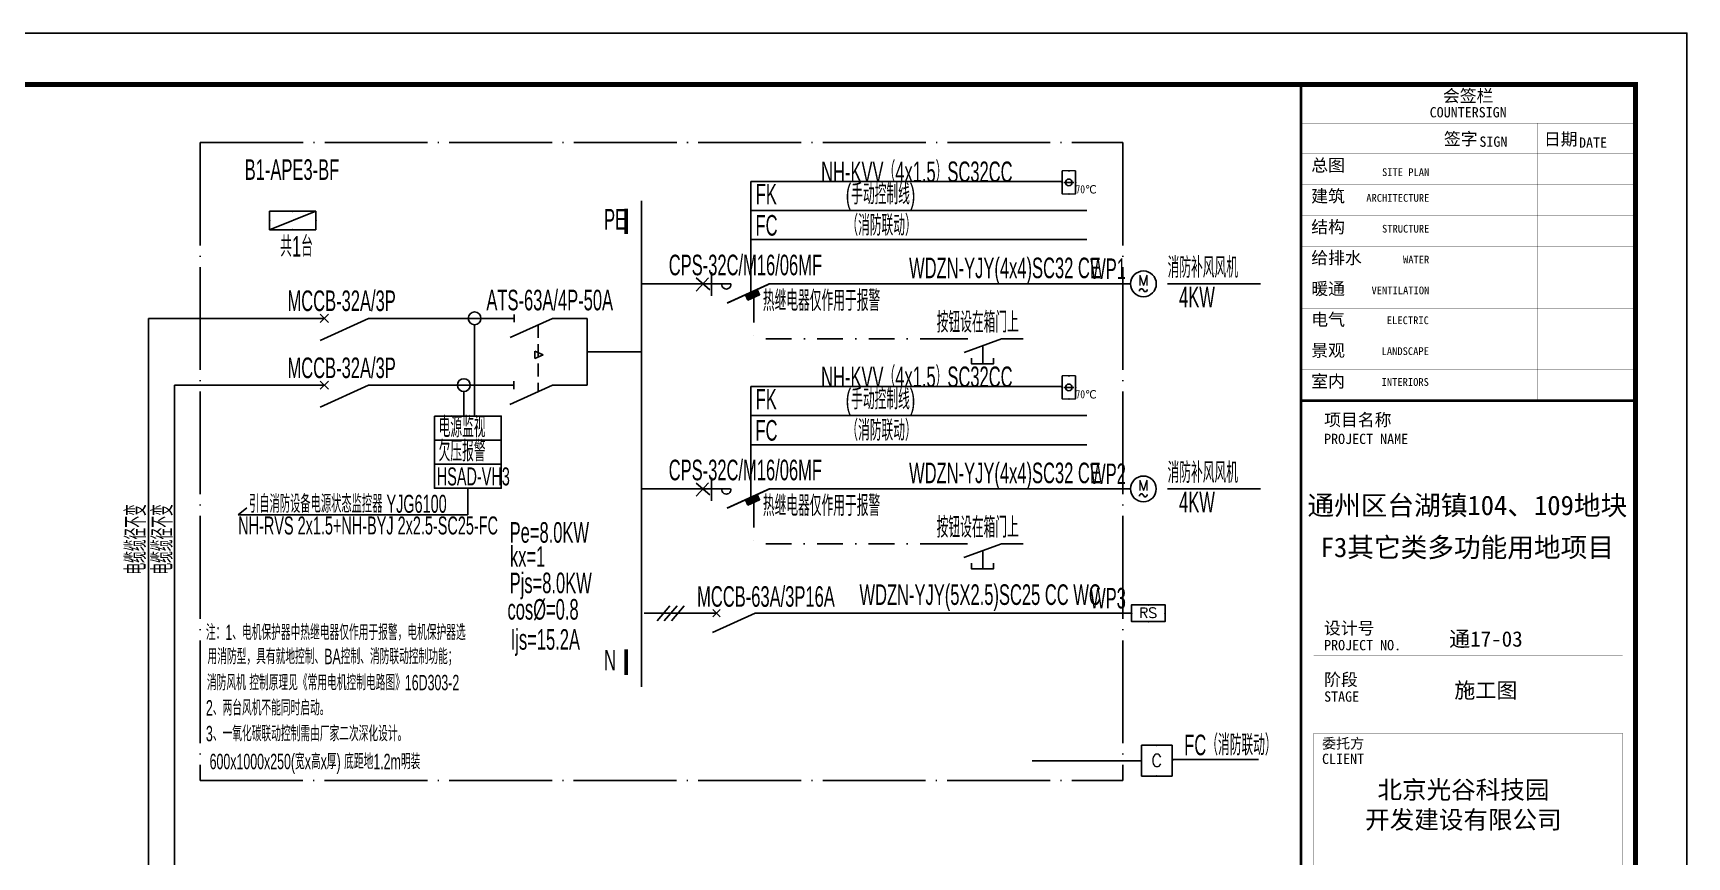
# Model space of a CAD drawing. Extents: x 776418 to 2076422, y -1170708 to 498544.
# Drawn here: x 960393 to 992531, y -379054 to -363032 of the extents above; entities that cross this region are included whole.
import ezdxf
from ezdxf.enums import TextEntityAlignment as Align

# ---------------------------------------------------------------- set-up
doc = ezdxf.new("R2010")
doc.units = 0
doc.header["$LTSCALE"] = 1000
doc.header["$MEASUREMENT"] = 0
for name, pattern in [('CONTINOUS', [0]), ('DASHDOT', [1, 0.5, -0.25, 0, -0.25]), ('DOTE', [2.42, 2, -0.2, 0.02, -0.2]), ('HIDDEN', [0.375, 0.25, -0.125])]:
    doc.linetypes.add(name, pattern=pattern)
doc.layers.get('0').update_dxf_attribs({"linetype": 'CONTINUOUS'})
for name, color, linetype in [('D-TEXT', 7, 'CONTINUOUS'), ('DIM-动力', 3, 'CONTINUOUS'), ('DQ', 255, 'CONTINOUS'), ('ELEMENT', 3, 'CONTINUOUS'), ('EQUIP-动力', 3, 'CONTINUOUS'), ('EQUIP-消防', 80, 'CONTINUOUS'), ('EQUIP-箱柜', 3, 'CONTINUOUS'), ('SHEET_LINE', 6, 'CONTINUOUS'), ('SHEET_TEXT', 7, 'CONTINUOUS'), ('TEL_TITLE', 7, 'CONTINUOUS'), ('WIRE-动力', 2, 'CONTINUOUS'), ('WIRE-照明', 1, 'CONTINUOUS'), ('WIRE-系统', 4, 'CONTINUOUS'), ('WIRE-通讯', 4, 'CONTINUOUS'), ('字', 7, 'CONTINUOUS')]:
    doc.layers.add(name, color=color, linetype=linetype)
doc.styles.add('_JD', font='ros.shx', dxfattribs={"width": 0.8, "bigfont": 'JD.shx'})
doc.styles.add('_TCH_LABEL', font='COMPLEX', dxfattribs={"bigfont": 'GBCBIG'})
doc.styles.add('_TEL_DIM', font='SIMPLEX', dxfattribs={"width": 0.7, "height": 3.5, "bigfont": 'HZTXT'})
doc.styles.add('DIM_FONT', font='SIMPLEX', dxfattribs={"width": 0.7, "bigfont": 'GBCBIG'})
doc.styles.get("Standard").update_dxf_attribs({"font": 'gbenor.shx', "bigfont": 'gbcbig.shx'})
doc.styles.add('华文细黑', font='STXIHEI.TTF')

# ---------------------------------------------------------------- blocks, each defined once
blk = doc.blocks.new('M_M8')
for p, q in [((-0.25, -0.2), (0, -0.75)), ((0.05, -0.25), (-0.05, -0.25))]:
    blk.add_line(p, q)
for points in [[(0, 0), (0, -0.25)], [(0, -0.75), (0, -1)]]:
    blk.add_lwpolyline(points)
at = {"style": 'DIM_FONT', "width": 0.8, "flags": 9}
blk.add_attdef('S', (0.25, -0.5), '', height=0.2, dxfattribs=at)
blk = doc.blocks.new('M_M7')
for p, q in [((-0.25, -0.2), (0, -0.75)), ((-0.047, -0.297), (0.047, -0.203)), ((-0.047, -0.203), (0.047, -0.297))]:
    blk.add_line(p, q)
for points in [[(0, 0), (0, -0.25)], [(0, -0.75), (0, -1)]]:
    blk.add_lwpolyline(points)
at = {"width": 0.8, "flags": 9}
blk.add_attdef('S', (0.25, -0.5), '', height=0.2, dxfattribs=at)
blk = doc.blocks.new('$equip_U$00000105(JDQINJING)')
for p, q in [((0.5, 1), (-0.5, 1)), ((-0.5, 1), (-0.5, 0)), ((0.5, 0), (0.5, 1)), ((-0.5, 0), (0.5, 0))]:
    blk.add_line(p, q)
for p in [(0, 1), (-0.5, 0.5), (0, 0), (0.5, 0.5)]:
    blk.add_point(p)
at = {"color": 7, "style": '_TEL_DIM'}
blk.add_attdef('$TEXT$', text='', height=0.4, dxfattribs=at).set_placement((-0.002, 0.507), align=Align.MIDDLE_CENTER)
at = {"color": 7, "style": '_TEL_DIM', "flags": 1}
blk.add_attdef('A', text='', height=0.00002, dxfattribs=at).set_placement((0, 0), align=Align.MIDDLE_CENTER)
blk = doc.blocks.new('$equip$00001416')
for p, q in [((0.75, 0.6), (-0.75, 0.6)), ((-0.75, 0), (0.75, 0.6)), ((-0.75, 0.6), (-0.75, 0)), ((0.75, 0), (0.75, 0.6)), ((-0.75, 0), (0.75, 0))]:
    blk.add_line(p, q)
for p in [(0, 0.6), (-0.75, 0.3), (0, 0), (0.75, 0.3)]:
    blk.add_point(p)
at = {"style": '_TCH_LABEL', "flags": 9}
blk.add_attdef('A', (0, 0), '', height=0.00002, dxfattribs=at)
blk = doc.blocks.new('$element$00000577')
at = {"const_width": 0.0233}
for points in [[(0, 0), (0, -0.25)], [(-0.25, -0.2), (0, -0.75), (0, -1)]]:
    blk.add_lwpolyline(points, dxfattribs=at)
blk.add_arc((-0.008, -0.192), 0.0589, 81.8699, 278.1301)
at = {"flags": 9}
blk.add_attdef('S', (0, 0), '', height=0.00000667, dxfattribs=at)
blk = doc.blocks.new('$element$00000544')
for points in [[(0, 0), (0, -0.283)], [(-0.25, -0.333), (-0.324, -0.333), (-0.324, -0.617), (-0.25, -0.617)], [(0, -1), (0, -0.721), (-0.176, -0.235)], [(-0.324, -0.478), (-0.087, -0.478)]]:
    blk.add_lwpolyline(points)
at = {"flags": 9}
blk.add_attdef('S', (0, 0), '', height=0.00000667, dxfattribs=at)
blk = doc.blocks.new('$equip$00001811')
blk.add_circle((0, 0), 0.5)
for centre, radius, start, end in [((-0.073, -0.273), 0.0768, 17.22719, 184.21643), ((0.073, -0.227), 0.0769, 197.25914, 5.11794)]:
    blk.add_arc(centre, radius, start, end)
at = {"color": 7, "style": '_TEL_DIM'}
blk.add_attdef('$TEXT$', text='', height=0.4, dxfattribs=at).set_placement((0.001, 0.137), align=Align.MIDDLE_CENTER)
at = {"color": 7, "style": '_TEL_DIM', "flags": 1}
blk.add_attdef('A', text='', height=0.00002, dxfattribs=at).set_placement((0, 0), align=Align.MIDDLE_CENTER)
blk = doc.blocks.new('$equip$00002460')
for p, q in [((0.65, 0.65), (-0.65, 0.65)), ((-0.65, 0.65), (-0.65, 0)), ((0.65, 0), (0.65, 0.65)), ((-0.65, 0), (0.65, 0))]:
    blk.add_line(p, q)
at = {"const_width": 0.04}
blk.add_lwpolyline([(-0.65, 0.65), (-0.65, 0), (0.65, 0), (0.65, 0.65), (-0.65, 0.65), (-0.65, 0)], dxfattribs=at)
for p in [(0, 0.65), (-0.65, 0.325), (0.65, 0.325), (0, 0)]:
    blk.add_point(p)
at = {"color": 7, "style": '_TEL_DIM'}
blk.add_attdef('$TEXT$', text='', height=0.4, dxfattribs=at).set_placement((-0.014, 0.343), align=Align.MIDDLE_CENTER)
at = {"color": 7, "style": '_TEL_DIM', "flags": 1}
blk.add_attdef('A', text='', height=0.00002, dxfattribs=at).set_placement((0, 0), align=Align.MIDDLE_CENTER)
blk = doc.blocks.new('A$C51FB5BAD')
at = {"layer": 'SHEET_LINE', "const_width": 50}
for points in [[(-6500, 0), (-6500, -6150), (0, -6150), (0, 0)], [(-6500, -57400), (0, -57400), (0, -6150), (-6500, -6150)]]:
    blk.add_lwpolyline(points, close=True, dxfattribs=at)
at = {"layer": 'SHEET_LINE', "const_width": 5}
for points in [[(-6500, -750), (0, -750)], [(-3914, -750), (-3914, -6150)], [(-1910, -750), (-1910, -6150)], [(-6500, -1350), (0, -1350)], [(-6500, -1950), (0, -1950)], [(-6500, -2550), (0, -2550)], [(-6500, -3150), (0, -3150)], [(-6500, -3750), (0, -3750)], [(-6500, -4350), (0, -4350)], [(-6500, -4950), (0, -4950)], [(-6500, -4950), (0, -4950)], [(-6500, -5550), (0, -5550)], [(-6500, -6150), (0, -6150)], [(-6250, -11113), (-250, -11113)], [(-6250, -12113), (-250, -12113)], [(-250, -15440), (-250, -12613), (-6250, -12613), (-6250, -15440)]]:
    blk.add_lwpolyline(points, dxfattribs=at)
at = {"layer": 'SHEET_TEXT', "style": '华文细黑'}
for s, height, p in [('会签栏', 240, (-3250, -100)), ('COUNTERSIGN', 200, (-3250, -440))]:
    blk.add_text(s, height=height, dxfattribs=at).set_placement(p, align=Align.TOP_CENTER)
for s, height, p in [('签字', 240, (-3722, -937)), ('日期', 240, (-1779, -942)), ('SIGN', 200, (-3032, -1012)), ('DATE', 200, (-1096, -1030)), ('总图', 240, (-6300, -1450)), ('建筑', 240, (-6300, -2050)), ('结构', 240, (-6300, -2650)), ('给排水', 240, (-6300, -3250)), ('暖通', 240, (-6300, -3850)), ('电气', 240, (-6300, -4450)), ('景观', 240, (-6300, -5050)), ('室内', 240, (-6300, -5650)), ('项目名称', 240, (-6050, -6400)), ('PROJECT NAME', 200, (-6050, -6792)), ('设计号', 240, (-6054, -10452)), ('PROJECT NO.', 200, (-6050, -10803)), ('阶段', 240, (-6050, -11453)), ('STAGE', 200, (-6050, -11803)), ('委托方', 200, (-6090, -12714)), ('CLIENT', 200, (-6090, -13014))]:
    blk.add_text(s, height=height, dxfattribs=at).set_placement(p, align=Align.TOP_LEFT)
for s, p in [('SITE PLAN', (-4006, -1630)), ('ARCHITECTURE', (-4006, -2130)), ('STRUCTURE', (-4006, -2730)), ('WATER', (-4006, -3330)), ('VENTILATION', (-4006, -3930)), ('ELECTRIC', (-4014, -4511)), ('LANDSCAPE', (-4014, -5111)), ('INTERIORS', (-4014, -5711))]:
    blk.add_text(s, height=150, dxfattribs=at).set_placement(p, align=Align.TOP_RIGHT)
at = {"layer": '字', "width": 78154.16, "attachment_point": 5, "style": '华文细黑'}
for s, insert, char_height in [('通州区台湖镇104、109地块', (-3267, -8206), 380), ('F3其它类多功能用地项目', (-3267, -9023), 380), ('通17-03', (-2906, -10797), 300), ('施工图', (-2906, -11797), 300), ('北京光谷科技园\\P开发建设有限公司', (-3343, -14027), 350)]:
    blk.add_mtext(s, dxfattribs=dict(at, insert=insert, char_height=char_height))
blk = doc.blocks.new('$equip$00002402')
at = {"lineweight": 20}
for p, q in [((0.322, 0.558), (-0.328, 0.558)), ((-0.328, -0.558), (0.322, -0.558))]:
    blk.add_line(p, q, dxfattribs=at)
for p, q in [((-0.328, -0.558), (-0.328, 0.558)), ((-0.242, 0), (0, 0)), ((0, 0), (0.242, 0)), ((0.322, 0.558), (0.322, -0.558))]:
    blk.add_line(p, q)
at = {"const_width": 0.04}
for points in [[(-0.328, -0.558), (-0.328, 0.558)], [(-0.328, 0.558), (0.322, 0.558), (0.322, -0.558), (-0.328, -0.558), (-0.328, 0.558), (0.322, 0.558)]]:
    blk.add_lwpolyline(points, dxfattribs=at)
blk.add_circle((-0.003, 0), 0.164)
for p in [(-0.328, 0), (-0.003, 0.558), (0.322, 0), (-0.003, -0.558)]:
    blk.add_point(p)
at = {"color": 7, "style": '_TEL_DIM', "flags": 1}
blk.add_attdef('A', text='', height=0.00002, dxfattribs=at).set_placement((0, 0), align=Align.MIDDLE_CENTER)
at = {"color": 7}
blk.add_attdef('$TEXT$', text='', height=0.4, dxfattribs=at).set_placement((0.832, -0.336), align=Align.MIDDLE_CENTER)
blk = doc.blocks.new('A$C00115E70')
at = {"layer": 'WIRE-通讯', "ltscale": 0.001}
blk.add_lwpolyline([(-84100, 59400), (0, 59400), (0, 0), (-84100, 0)], close=True, dxfattribs=at)

msp = doc.modelspace()

# ---------------------------------------------------------------- hatches: boundary and pattern name
h = msp.add_hatch()
h.set_pattern_fill('ANSI31', color=256, scale=10, style=0)
h.set_pattern_definition([(45, (773493.6456, -398701.0148), (-0.707106781, 0.707106781), [])])
h.paths.add_polyline_path([(974511, -368121), (974464, -368018), (974237, -368121), (974284, -368224)])
h = msp.add_hatch()
h.set_pattern_fill('ANSI31', color=256, scale=10, style=0)
h.set_pattern_definition([(45, (773493.0518, -402688.4451), (-0.707106781, 0.707106781), [])])
h.paths.add_polyline_path([(974511, -372109), (974464, -372005), (974237, -372109), (974283, -372212)])

# ---------------------------------------------------------------- linework, layer by layer
at = {"linetype": 'DOTE'}
for p, q in [((963640, -365162, 0), (963638, -377566, 0)), ((963640, -365162, 0), (981570, -365162, 0)), ((981570, -365162, 0), (981569, -377566, 0)), ((963638, -377566, 0), (981569, -377566, 0))]:
    msp.add_line(p, q, dxfattribs=at)
for p, q in [((973519, -367791, 0), (973278, -368049, 0)), ((973278, -367795, 0), (973543, -368028, 0)), ((973519, -371779, 0), (973277, -372036, 0)), ((973277, -371782, 0), (973542, -372015, 0)), ((981930, -377182, 0), (979807, -377182, 0))]:
    msp.add_line(p, q)
at = {"linetype": 'DASHDOT'}
for p, q in [((974398, -368162, 0), (974398, -368980, 0)), ((978131, -368980, 0), (974398, -368980, 0)), ((974397, -372150, 0), (974397, -372968, 0)), ((978130, -372968, 0), (974397, -372968, 0))]:
    msp.add_line(p, q, dxfattribs=at)
at = {"linetype": 'Continuous', "const_width": 72.9, "elevation": 0}
for points in [[(971920, -366444), (971920, -366941)], [(971920, -375018), (971920, -375515)]]:
    msp.add_lwpolyline(points, dxfattribs=at)
at = {"elevation": 0}
for points in [[(974284, -368224), (974511, -368121), (974464, -368018), (974237, -368121)], [(974283, -372212), (974511, -372109), (974464, -372005), (974237, -372109)]]:
    msp.add_lwpolyline(points, close=True, dxfattribs=at)
at = {"layer": 'D-TEXT'}
for p, q in [((974340, -365920, 0), (974340, -366485, 0)), ((974340, -365920, 0), (980379, -365920, 0)), ((974340, -366485, 0), (980872, -366485, 0)), ((974340, -366485, 0), (974340, -368154, 0)), ((974340, -367049, 0), (980872, -367049, 0)), ((982437, -367909, 0), (984246, -367909, 0)), ((974340, -369908, 0), (974340, -370472, 0)), ((974340, -369908, 0), (980379, -369908, 0)), ((974339, -370472, 0), (980871, -370472, 0)), ((974339, -370472, 0), (974339, -372141, 0)), ((974339, -371037, 0), (980871, -371037, 0)), ((982436, -371897, 0), (984246, -371897, 0)), ((982530, -377161, 0), (984207, -377161, 0))]:
    msp.add_line(p, q, dxfattribs=at)
at = {"layer": 'DIM-动力', "ltscale": 0.001}
msp.add_lwpolyline([(908431, -422432), (992531, -422432), (992531, -363032), (908431, -363032)], close=True, dxfattribs=at)
at = {"layer": 'DQ'}
for p, q in [((968968, -368704, 0), (968968, -370482, 0)), ((968764, -370482, 0), (968764, -370003, 0)), ((968842, -371885, 0), (968842, -372399, 0)), ((964381, -372399, 0), (964546, -372264, 0)), ((968842, -372399, 0), (964381, -372399, 0))]:
    msp.add_line(p, q, dxfattribs=at)
at = {"layer": 'DQ', "elevation": 0}
for points in [[(968192, -370482), (969492, -370482), (969492, -370949), (968192, -370949)], [(968192, -370949), (969492, -370949), (969492, -371417), (968192, -371417)], [(968192, -371417), (969492, -371417), (969492, -371885), (968192, -371885)]]:
    msp.add_lwpolyline(points, close=True, dxfattribs=at)
at = {"layer": 'DQ'}
for centre in [(968973, -368580, 0), (968764, -369879, 0)]:
    msp.add_circle(centre, 124, dxfattribs=at)
at = {"layer": 'TEL_TITLE'}
msp.add_lwpolyline([(908431, -422432), (992531, -422432), (992531, -363032), (908431, -363032)], close=True, dxfattribs=at)
at = {"layer": 'TEL_TITLE', "const_width": 100}
msp.add_lwpolyline([(910931, -421432), (991531, -421432), (991531, -364032), (910931, -364032)], close=True, dxfattribs=at)
at = {"layer": 'WIRE-动力'}
for p, q in [((972767, -374168, 0), (972519, -374462, 0)), ((972907, -374168, 0), (972659, -374462, 0)), ((973047, -374168, 0), (972799, -374462, 0))]:
    msp.add_line(p, q, dxfattribs=at)
at = {"layer": 'WIRE-照明', "linetype": 'Continuous'}
for p, q in [((972216, -367909, 0), (973747, -367909, 0)), ((973578, -367684, 0), (973578, -368144, 0)), ((971161, -369230, 0), (972216, -369231, 0)), ((973578, -371672, 0), (973578, -372131, 0)), ((972215, -371897, 0), (973747, -371897, 0))]:
    msp.add_line(p, q, dxfattribs=at)
at = {"layer": 'WIRE-照明'}
for p, q in [((975078, -367909, 0), (981720, -367909, 0)), ((962639, -368580, 0), (962639, -383915, 0)), ((962639, -368580, 0), (965627, -368580, 0)), ((969657, -368580, 0), (967171, -368580, 0)), ((970865, -368580, 0), (971161, -368580, 0)), ((971161, -368580, 0), (971161, -369879, 0)), ((970146, -369216, 0), (970146, -369363, 0)), ((970146, -369216, 0), (970306, -369289, 0)), ((970146, -369363, 0), (970306, -369289, 0)), ((963139, -369879, 0), (963139, -385214, 0)), ((965627, -369879, 0), (963139, -369879, 0)), ((969661, -369879, 0), (967175, -369879, 0)), ((970860, -369879, 0), (971161, -369879, 0)), ((975077, -371897, 0), (981719, -371897, 0)), ((972269, -374315, 0), (973673, -374315, 0)), ((974611, -374315, 0), (981741, -374315, 0))]:
    msp.add_line(p, q, dxfattribs=at)
at = {"layer": 'WIRE-照明', "linetype": 'HIDDEN'}
msp.add_line((970208, -368708, 0), (970208, -370007, 0), dxfattribs=at)
at = {"layer": 'WIRE-照明', "const_width": 36, "elevation": 0}
msp.add_lwpolyline([(972217, -366289), (972216, -375749)], dxfattribs=at)

# ---------------------------------------------------------------- block references
msp.add_blockref('A$C51FB5BAD', (991531, -364032))
at = {"layer": 'DQ', "xscale": 1500, "yscale": 1500, "zscale": 1500, "rotation": 90}
for name, p in [('M_M8', (969365, -368580, 0)), ('M_M8', (969360, -369879, 0)), ('M_M7', (973298, -374315, 0))]:
    msp.add_blockref(name, p, dxfattribs=at)
at = {"layer": 'ELEMENT', "rotation": 90}
for name, p, xscale, yscale, zscale in [('$element$00000577', (973578, -367909, 0), 1500, 1500, 1500), ('M_M7', (965627, -368580, 0), 1714.285714285681, 1714.285714285681, 1714.285714285681), ('M_M7', (965627, -369879, 0), 1714.285714285681, 1714.285714285681, 1714.285714285681), ('$element$00000577', (973577, -371897, 0), 1500, 1500, 1500)]:
    msp.add_blockref(name, p, dxfattribs=dict(at, xscale=xscale, yscale=yscale, zscale=zscale))
at = {"layer": 'EQUIP-动力', "xscale": 500, "yscale": 500, "zscale": 500}
for p in [(981970, -367909, 0), (981969, -371897, 0)]:
    msp.add_blockref('$equip$00001811', p, dxfattribs=at).add_auto_attribs({'$TEXT$': 'M'})
at = {"layer": 'EQUIP-消防'}
for name, p, xscale, yscale, zscale, values in [('$equip$00002402', (980522, -365936, 0), 400, 400, 400, {'$TEXT$': '70℃'}), ('$equip$00002402', (980522, -369923, 0), 400, 400, 400, {'$TEXT$': '70℃'}), ('$equip$00002460', (982066, -374478, 0), 500, 500, 500, {'$TEXT$': 'RS'})]:
    msp.add_blockref(name, p, dxfattribs=dict(at, xscale=xscale, yscale=yscale, zscale=zscale)).add_auto_attribs(values)
at = {"layer": 'EQUIP-箱柜', "xscale": 600, "yscale": 600, "zscale": 600}
msp.add_blockref('$equip$00001416', (965439, -366857, 0), dxfattribs=at)
msp.add_blockref('$equip_U$00000105(JDQINJING)', (982230, -377482, 0), dxfattribs=at).add_auto_attribs({'$TEXT$': 'C'})
at = {"layer": 'WIRE-系统', "xscale": 1500, "yscale": 1500, "zscale": 1500, "rotation": 90}
for p in [(978131, -368980, 0), (978130, -372968, 0)]:
    msp.add_blockref('$element$00000544', p, dxfattribs=at)
at = {"layer": 'WIRE-通讯', "ltscale": 0.001}
msp.add_blockref('A$C00115E70', (992531, -422432), dxfattribs=at)

# ---------------------------------------------------------------- texts
at = {"layer": 'D-TEXT', "style": '_JD', "width": 0.6}
for s, height, p in [('B1-APE3-BF', 400, (964506, -365887, 0)), ('NH-KVV（4x1.5）SC32CC', 400, (975707, -365930, 0)), ('FK               (手动控制线)', 400, (974437, -366365, 0)), ('PE', 400, (971489, -366854, 0)), ('FC               （消防联动）', 400, (974432, -366971, 0)), ('共1台', 400, (965196, -367381, 0)), ('CPS-32C/M16/06MF', 400, (972746, -367742, 0)), ('WDZN-YJY(4x4)SC32 CE', 400, (977416, -367799, 0)), ('WP1', 400, (980935, -367816, 0)), ('消防补风风机', 400, (982440, -367792, 0)), ('4KW', 400, (982663, -368363, -124)), ('MCCB-32A/3P', 400, (965337, -368438, 0)), ('ATS-63A/4P-50A', 400, (969202, -368424, -2980)), ('热继电器仅作用于报警', 400, (974575, -368436, 0)), ('按钮设在箱门上', 400, (977953, -368856, 0)), ('MCCB-32A/3P', 400, (965337, -369742, 0)), ('NH-KVV（4x1.5）SC32CC', 400, (975707, -369917, 0)), ('FK               (手动控制线)', 400, (974436, -370352, 0)), ('电源监视', 400, (968274, -370894, 37)), ('FC               （消防联动）', 400, (974431, -370958, 0)), ('欠压报警', 400, (968274, -371362, 37)), ('HSAD-VH3', 350, (968238, -371829, 37)), ('CPS-32C/M16/06MF', 400, (972745, -371729, 0)), ('WDZN-YJY(4x4)SC32 CE', 400, (977416, -371786, 0)), ('WP2', 400, (980934, -371803, 0)), ('消防补风风机', 400, (982439, -371780, 0)), ('引自消防设备电源状态监控器 YJG6100 ', 350, (964589, -372362, 0)), ('热继电器仅作用于报警', 400, (974575, -372424, 0)), ('4KW', 400, (982663, -372351, -124)), ('NH-RVS 2x1.5+NH-BYJ 2x2.5-SC25-FC ', 350, (964379, -372783, 0)), ('按钮设在箱门上', 400, (977952, -372844, 0)), ('Pe=8.0KW', 400, (969654, -372943, 0)), ('kx=1', 400, (969660, -373412, 0)), ('Pjs=8.0KW', 400, (969654, -373925, 0)), ('MCCB-63A/3P16A', 400, (973297, -374189, 0)), ('WDZN-YJY(5X2.5)SC25 CC WC ', 400, (976452, -374153, 0)), ('cos%%C=0.8', 400, (969612, -374439, 0)), ('WP3', 400, (980934, -374222, 0)), ('注：1、电机保护器中热继电器仅作用于报警，电机保护器选', 300, (963752, -374837)), ('Ijs=15.2A', 400, (969674, -375024, 0)), ('用消防型，具有就地控制、BA控制、消防联动控制功能；', 300, (963783, -375306)), ('N', 400, (971489, -375427, 0)), ('消防风机 控制原理见《常用电机控制电路图》16D303-2', 300, (963771, -375813, 0)), ('2、两台风机不能同时启动。', 300, (963752, -376304)), ('3、一氧化碳联动控制需由厂家二次深化设计。', 300, (963752, -376805)), ('FC（消防联动）', 400, (982763, -377076, 1146)), ('600x1000x250(宽x高x厚) 底距地1.2m明装', 300, (963824, -377348, 0))]:
    msp.add_text(s, height=height, dxfattribs=at).set_placement(p)
for p in [(962590, -373563, 0), (963108, -373563, 0)]:
    msp.add_text('电缆缆径不变', height=400, rotation=90, dxfattribs=at).set_placement(p)

doc.saveas('drawing.dxf')
